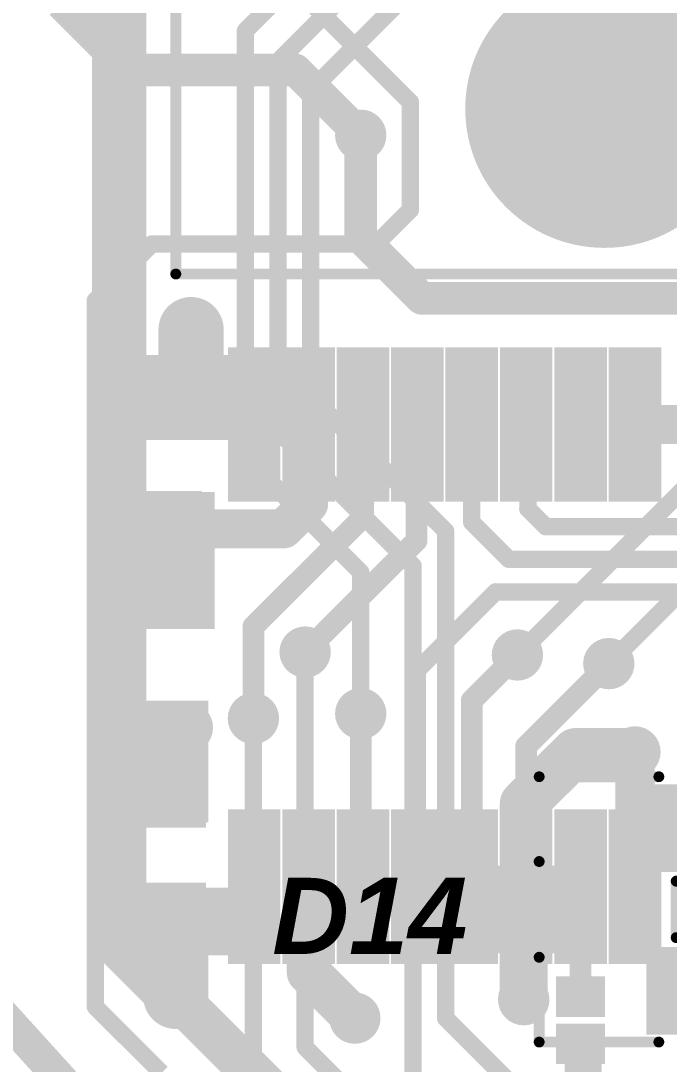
# Model space of a CAD drawing. Header units: millimetres. Extents: x -35.7 to 35.7, y -3.2 to 68.2.
# Drawn here: x -25.61 to -18.04, y 7.62 to 19.8 of the extents above; entities that cross this region are included whole.
import ezdxf

# ---------------------------------------------------------------- set-up
doc = ezdxf.new("R2010")
doc.units = ezdxf.units.MM
for name, color, linetype in [('BottomLayer', 5, 'Continuous'), ('BottomPaste', 16, 'Continuous'), ('BottomSolder', 6, 'Continuous'), ('Mechanical2', 216, 'Continuous'), ('PadHoleLayer', 156, 'Continuous'), ('TopLayer', 1, 'Continuous'), ('TopOverlay', 2, 'Continuous'), ('TopPaste', 8, 'Continuous'), ('TopSolder', 216, 'Continuous'), ('ViaHoleLayer', 16, 'Continuous')]:
    doc.layers.add(name, color=color, linetype=linetype)
doc.styles.add('Arial', font='arialbi.ttf', dxfattribs={"height": 0.2})

# ---------------------------------------------------------------- blocks, each defined once
blk = doc.blocks.new('CAP_0603_B_4')
at = {"layer": 'BottomLayer'}
for points in [[(-1.143, -0.445), (-1.143, 0.445), (-0.381, 0.445), (-0.381, -0.445)], [(0.381, -0.445), (0.381, 0.445), (1.143, 0.445), (1.143, -0.445)]]:
    blk.add_hatch(color=5, dxfattribs=at).paths.add_polyline_path(points)
at = {"layer": 'BottomPaste'}
for points in [[(-1.143, -0.445), (-1.143, 0.445), (-0.381, 0.445), (-0.381, -0.445)], [(0.381, -0.445), (0.381, 0.445), (1.143, 0.445), (1.143, -0.445)]]:
    blk.add_hatch(color=16, dxfattribs=at).paths.add_polyline_path(points)
at = {"layer": 'BottomSolder'}
for points in [[(-1.203, -0.504), (-1.203, 0.504), (-0.321, 0.504), (-0.321, -0.504)], [(0.321, -0.504), (0.321, 0.504), (1.203, 0.504), (1.203, -0.504)]]:
    blk.add_hatch(color=6, dxfattribs=at).paths.add_polyline_path(points)
blk = doc.blocks.new('R___0201_B_5')
at = {"layer": 'BottomLayer'}
for points in [[(-0.41, 0.185), (-0.14, 0.185), (-0.14, -0.185), (-0.41, -0.185)], [(0.14, 0.185), (0.41, 0.185), (0.41, -0.185), (0.14, -0.185)]]:
    blk.add_hatch(color=5, dxfattribs=at).paths.add_polyline_path(points)
at = {"layer": 'BottomPaste'}
for points in [[(-0.41, 0.185), (-0.14, 0.185), (-0.14, -0.185), (-0.41, -0.185)], [(0.14, 0.185), (0.41, 0.185), (0.41, -0.185), (0.14, -0.185)]]:
    blk.add_hatch(color=16, dxfattribs=at).paths.add_polyline_path(points)
at = {"layer": 'BottomSolder'}
for points in [[(-0.512, 0.287), (-0.038, 0.287), (-0.038, -0.287), (-0.512, -0.287)], [(0.038, 0.287), (0.512, 0.287), (0.512, -0.287), (0.038, -0.287)]]:
    blk.add_hatch(color=6, dxfattribs=at).paths.add_polyline_path(points)
blk = doc.blocks.new('S___23_19')
at = {"layer": 'TopLayer'}
for points in [[(-0.41, 1.46), (0.41, 1.46), (0.41, 0.54), (-0.41, 0.54)], [(-1.36, -0.54), (-0.54, -0.54), (-0.54, -1.46), (-1.36, -1.46)], [(0.54, -0.54), (1.36, -0.54), (1.36, -1.46), (0.54, -1.46)]]:
    blk.add_hatch(color=1, dxfattribs=at).paths.add_polyline_path(points)
at = {"layer": 'TopPaste'}
for points in [[(-0.41, 1.46), (0.41, 1.46), (0.41, 0.54), (-0.41, 0.54)], [(-1.36, -0.54), (-0.54, -0.54), (-0.54, -1.46), (-1.36, -1.46)], [(0.54, -0.54), (1.36, -0.54), (1.36, -1.46), (0.54, -1.46)]]:
    blk.add_hatch(color=8, dxfattribs=at).paths.add_polyline_path(points)
at = {"layer": 'TopSolder'}
for points in [[(-0.512, 1.562), (0.512, 1.562), (0.512, 0.438), (-0.512, 0.438)], [(-1.462, -0.438), (-0.438, -0.438), (-0.438, -1.562), (-1.462, -1.562)], [(0.438, -0.438), (1.462, -0.438), (1.462, -1.562), (0.438, -1.562)]]:
    blk.add_hatch(color=216, dxfattribs=at).paths.add_polyline_path(points)
at = {"layer": 'TopOverlay', "const_width": 0.127}
for points in [[(-1.549, 0.813), (-1.549, -0.584)], [(-1.549, 0.813), (-0.559, 0.813)], [(0.559, 0.813), (1.549, 0.813)], [(1.549, 0.813), (1.549, -0.584)], [(-0.33, -0.787), (0.33, -0.787)], [(-1.676, -1.041), (-1.549, -1.168)], [(-1.676, -1.041), (-1.676, -1.295)], [(-1.549, -1.168), (-1.676, -1.295)]]:
    blk.add_lwpolyline(points, dxfattribs=at)
at = {"layer": 'TopOverlay', "const_width": 0.0635}
for points in [[(-1.581, 0.813, 1), (-1.518, 0.813, 1)], [(-1.581, 0.813, 1), (-1.518, 0.813, 1)], [(-0.591, 0.813, 1), (-0.527, 0.813, 1)], [(0.527, 0.813, 1), (0.591, 0.813, 1)], [(1.518, 0.813, 1), (1.581, 0.813, 1)], [(1.518, 0.813, 1), (1.581, 0.813, 1)], [(-1.581, -0.584, 1), (-1.518, -0.584, 1)], [(1.518, -0.584, 1), (1.581, -0.584, 1)], [(-0.362, -0.787, 1), (-0.298, -0.787, 1)], [(0.298, -0.787, 1), (0.362, -0.787, 1)], [(-1.708, -1.041, 1), (-1.645, -1.041, 1)], [(-1.708, -1.041, 1), (-1.645, -1.041, 1)], [(-1.581, -1.168, 1), (-1.518, -1.168, 1)], [(-1.581, -1.168, 1), (-1.518, -1.168, 1)], [(-1.708, -1.295, 1), (-1.645, -1.295, 1)], [(-1.708, -1.295, 1), (-1.645, -1.295, 1)]]:
    blk.add_lwpolyline(points, format="xyb", close=True, dxfattribs=at)
blk = doc.blocks.new('16_SSOP_B_35')
at = {"layer": 'BottomLayer'}
for points in [[(-0.8, 4.65), (0.8, 4.65), (0.8, 4.24), (-0.8, 4.24)], [(4.6, 4.65), (6.2, 4.65), (6.2, 4.24), (4.6, 4.24)], [(-0.8, 4.015), (0.8, 4.015), (0.8, 3.605), (-0.8, 3.605)], [(4.6, 4.015), (6.2, 4.015), (6.2, 3.605), (4.6, 3.605)], [(-0.8, 3.38), (0.8, 3.38), (0.8, 2.97), (-0.8, 2.97)], [(4.6, 3.38), (6.2, 3.38), (6.2, 2.97), (4.6, 2.97)], [(-0.8, 2.745), (0.8, 2.745), (0.8, 2.335), (-0.8, 2.335)], [(4.6, 2.745), (6.2, 2.745), (6.2, 2.335), (4.6, 2.335)], [(-0.8, 2.11), (0.8, 2.11), (0.8, 1.7), (-0.8, 1.7)], [(4.6, 2.11), (6.2, 2.11), (6.2, 1.7), (4.6, 1.7)], [(-0.8, 1.475), (0.8, 1.475), (0.8, 1.065), (-0.8, 1.065)], [(4.6, 1.475), (6.2, 1.475), (6.2, 1.065), (4.6, 1.065)], [(-0.8, 0.84), (0.8, 0.84), (0.8, 0.43), (-0.8, 0.43)], [(4.6, 0.84), (6.2, 0.84), (6.2, 0.43), (4.6, 0.43)], [(-0.8, 0.205), (0.8, 0.205), (0.8, -0.205), (-0.8, -0.205)], [(4.6, 0.205), (6.2, 0.205), (6.2, -0.205), (4.6, -0.205)]]:
    blk.add_hatch(color=5, dxfattribs=at).paths.add_polyline_path(points)
at = {"layer": 'BottomPaste'}
for points in [[(-0.8, 4.65), (0.8, 4.65), (0.8, 4.24), (-0.8, 4.24)], [(4.6, 4.65), (6.2, 4.65), (6.2, 4.24), (4.6, 4.24)], [(-0.8, 4.015), (0.8, 4.015), (0.8, 3.605), (-0.8, 3.605)], [(4.6, 4.015), (6.2, 4.015), (6.2, 3.605), (4.6, 3.605)], [(-0.8, 3.38), (0.8, 3.38), (0.8, 2.97), (-0.8, 2.97)], [(4.6, 3.38), (6.2, 3.38), (6.2, 2.97), (4.6, 2.97)], [(-0.8, 2.745), (0.8, 2.745), (0.8, 2.335), (-0.8, 2.335)], [(4.6, 2.745), (6.2, 2.745), (6.2, 2.335), (4.6, 2.335)], [(-0.8, 2.11), (0.8, 2.11), (0.8, 1.7), (-0.8, 1.7)], [(4.6, 2.11), (6.2, 2.11), (6.2, 1.7), (4.6, 1.7)], [(-0.8, 1.475), (0.8, 1.475), (0.8, 1.065), (-0.8, 1.065)], [(4.6, 1.475), (6.2, 1.475), (6.2, 1.065), (4.6, 1.065)], [(-0.8, 0.84), (0.8, 0.84), (0.8, 0.43), (-0.8, 0.43)], [(4.6, 0.84), (6.2, 0.84), (6.2, 0.43), (4.6, 0.43)], [(-0.8, 0.205), (0.8, 0.205), (0.8, -0.205), (-0.8, -0.205)], [(4.6, 0.205), (6.2, 0.205), (6.2, -0.205), (4.6, -0.205)]]:
    blk.add_hatch(color=16, dxfattribs=at).paths.add_polyline_path(points)
at = {"layer": 'BottomSolder'}
for points in [[(-0.902, 4.752), (0.902, 4.752), (0.902, 4.138), (-0.902, 4.138)], [(4.498, 4.752), (6.302, 4.752), (6.302, 4.138), (4.498, 4.138)], [(-0.902, 4.117), (0.902, 4.117), (0.902, 3.503), (-0.902, 3.503)], [(4.498, 4.117), (6.302, 4.117), (6.302, 3.503), (4.498, 3.503)], [(-0.902, 3.482), (0.902, 3.482), (0.902, 2.868), (-0.902, 2.868)], [(4.498, 3.482), (6.302, 3.482), (6.302, 2.868), (4.498, 2.868)], [(-0.902, 2.847), (0.902, 2.847), (0.902, 2.233), (-0.902, 2.233)], [(4.498, 2.847), (6.302, 2.847), (6.302, 2.233), (4.498, 2.233)], [(-0.902, 2.212), (0.902, 2.212), (0.902, 1.598), (-0.902, 1.598)], [(4.498, 2.212), (6.302, 2.212), (6.302, 1.598), (4.498, 1.598)], [(-0.902, 1.577), (0.902, 1.577), (0.902, 0.963), (-0.902, 0.963)], [(4.498, 1.577), (6.302, 1.577), (6.302, 0.963), (4.498, 0.963)], [(-0.902, 0.942), (0.902, 0.942), (0.902, 0.328), (-0.902, 0.328)], [(4.498, 0.942), (6.302, 0.942), (6.302, 0.328), (4.498, 0.328)], [(-0.902, 0.307), (0.902, 0.307), (0.902, -0.307), (-0.902, -0.307)], [(4.498, 0.307), (6.302, 0.307), (6.302, -0.307), (4.498, -0.307)]]:
    blk.add_hatch(color=6, dxfattribs=at).paths.add_polyline_path(points)
blk = doc.blocks.new('0855115001_55')
at = {"layer": 'BottomSolder'}
h = blk.add_hatch(color=6, dxfattribs=at)
edge = h.paths.add_edge_path()
edge.add_arc((5.715, -4.445), 0.1016, 0, 360)
at = {"layer": 'PadHoleLayer'}
h = blk.add_hatch(color=156, dxfattribs=at)
edge = h.paths.add_edge_path()
edge.add_arc((5.715, -4.445), 1.625, 0, 360)
at = {"layer": 'TopSolder'}
h = blk.add_hatch(color=216, dxfattribs=at)
edge = h.paths.add_edge_path()
edge.add_arc((5.715, -4.445), 0.1016, 0, 360)
at = {"layer": 'TopOverlay', "const_width": 0.127}
for points in [[(7.6454, -9.4488), (7.6454, 5.715)], [(7.6454, -9.4488), (-7.6708, -9.4488)]]:
    blk.add_lwpolyline(points, dxfattribs=at)
at = {"layer": 'TopOverlay', "const_width": 0.0635}
blk.add_lwpolyline([(7.61365, -9.4488, 1), (7.67715, -9.4488, 1)], format="xyb", close=True, dxfattribs=at)
blk.add_lwpolyline([(7.61365, -9.4488, 1), (7.67715, -9.4488, 1)], format="xyb", close=True, dxfattribs=at)
blk = doc.blocks.new('CAP_0603_B_86')
at = {"layer": 'BottomLayer'}
for points in [[(-1.143, -0.445), (-1.143, 0.445), (-0.381, 0.445), (-0.381, -0.445)], [(0.381, -0.445), (0.381, 0.445), (1.143, 0.445), (1.143, -0.445)]]:
    blk.add_hatch(color=5, dxfattribs=at).paths.add_polyline_path(points)
at = {"layer": 'BottomPaste'}
for points in [[(-1.143, -0.445), (-1.143, 0.445), (-0.381, 0.445), (-0.381, -0.445)], [(0.381, -0.445), (0.381, 0.445), (1.143, 0.445), (1.143, -0.445)]]:
    blk.add_hatch(color=16, dxfattribs=at).paths.add_polyline_path(points)
at = {"layer": 'BottomSolder'}
for points in [[(-1.203, -0.504), (-1.203, 0.504), (-0.321, 0.504), (-0.321, -0.504)], [(0.321, -0.504), (0.321, 0.504), (1.203, 0.504), (1.203, -0.504)]]:
    blk.add_hatch(color=6, dxfattribs=at).paths.add_polyline_path(points)

msp = doc.modelspace()

# ---------------------------------------------------------------- hatches: boundary and pattern name
at = {"layer": 'BottomLayer'}
h = msp.add_hatch(color=5, dxfattribs=at)
edge = h.paths.add_edge_path()
edge.add_arc((-21.641, 18.466), 0.3, 0, 360)
h = msp.add_hatch(color=5, dxfattribs=at)
edge = h.paths.add_edge_path()
edge.add_arc((-23.622, 16.195), 0.3, 0, 360)
for points in [[(-24.46, 14.907), (-22.68, 14.907), (-22.68, 15.9), (-24.46, 15.9)], [(-18.671, 14.288), (-18.235, 14.288), (-18.235, 15.888), (-18.671, 15.888)], [(-23.346, 12.7), (-23.346, 14.3), (-24.46, 14.3), (-24.46, 12.7)], [(-24.409, 11.862), (-24.409, 10.439), (-23.419, 10.439), (-23.419, 11.862)], [(-24.422, 8.888), (-22.706, 8.888), (-22.706, 9.677), (-24.422, 9.677)], [(-19.26, 6.991), (-18.83, 6.991), (-18.83, 7.988), (-19.26, 7.988)]]:
    msp.add_hatch(color=5, dxfattribs=at).paths.add_polyline_path(points)
h = msp.add_hatch(color=5, dxfattribs=at)
edge = h.paths.add_edge_path()
edge.add_arc((-23.665, 13.081), 0.3, 0, 360)
h = msp.add_hatch(color=5, dxfattribs=at)
edge = h.paths.add_edge_path()
edge.add_arc((-22.29, 12.429), 0.3, 0, 360)
h = msp.add_hatch(color=5, dxfattribs=at)
edge = h.paths.add_edge_path()
edge.add_arc((-19.812, 12.395), 0.3, 0, 360)
h = msp.add_hatch(color=5, dxfattribs=at)
edge = h.paths.add_edge_path()
edge.add_arc((-18.745, 12.294), 0.3, 0, 360)
h = msp.add_hatch(color=5, dxfattribs=at)
edge = h.paths.add_edge_path()
edge.add_arc((-22.894, 11.654), 0.3, 0, 360)
h = msp.add_hatch(color=5, dxfattribs=at)
edge = h.paths.add_edge_path()
edge.add_arc((-21.641, 11.709), 0.3, 0, 360)
h = msp.add_hatch(color=5, dxfattribs=at)
edge = h.paths.add_edge_path()
edge.add_arc((-23.665, 11.547), 0.3, 0, 360)
h = msp.add_hatch(color=5, dxfattribs=at)
edge = h.paths.add_edge_path()
edge.add_arc((-18.44, 11.262), 0.3, 0, 360)
h = msp.add_hatch(color=5, dxfattribs=at)
edge = h.paths.add_edge_path()
edge.add_arc((-23.8, 8.407), 0.3, 0, 360)
h = msp.add_hatch(color=5, dxfattribs=at)
edge = h.paths.add_edge_path()
edge.add_arc((-19.738, 8.368), 0.3, 0, 360)
h = msp.add_hatch(color=5, dxfattribs=at)
edge = h.paths.add_edge_path()
edge.add_arc((-21.71, 8.153), 0.3, 0, 360)
at = {"layer": 'BottomSolder'}
h = msp.add_hatch(color=6, dxfattribs=at)
edge = h.paths.add_edge_path()
edge.add_arc((-21.641, 18.466), 0.15, 0, 360)
h = msp.add_hatch(color=6, dxfattribs=at)
edge = h.paths.add_edge_path()
edge.add_arc((-23.622, 16.195), 0.15, 0, 360)
h = msp.add_hatch(color=6, dxfattribs=at)
edge = h.paths.add_edge_path()
edge.add_arc((-23.665, 13.081), 0.15, 0, 360)
h = msp.add_hatch(color=6, dxfattribs=at)
edge = h.paths.add_edge_path()
edge.add_arc((-22.29, 12.429), 0.15, 0, 360)
h = msp.add_hatch(color=6, dxfattribs=at)
edge = h.paths.add_edge_path()
edge.add_arc((-19.812, 12.395), 0.15, 0, 360)
h = msp.add_hatch(color=6, dxfattribs=at)
edge = h.paths.add_edge_path()
edge.add_arc((-18.745, 12.294), 0.15, 0, 360)
h = msp.add_hatch(color=6, dxfattribs=at)
edge = h.paths.add_edge_path()
edge.add_arc((-21.641, 11.709), 0.15, 0, 360)
h = msp.add_hatch(color=6, dxfattribs=at)
edge = h.paths.add_edge_path()
edge.add_arc((-22.894, 11.654), 0.15, 0, 360)
h = msp.add_hatch(color=6, dxfattribs=at)
edge = h.paths.add_edge_path()
edge.add_arc((-23.665, 11.547), 0.15, 0, 360)
h = msp.add_hatch(color=6, dxfattribs=at)
edge = h.paths.add_edge_path()
edge.add_arc((-18.44, 11.262), 0.15, 0, 360)
h = msp.add_hatch(color=6, dxfattribs=at)
edge = h.paths.add_edge_path()
edge.add_arc((-23.8, 8.407), 0.15, 0, 360)
h = msp.add_hatch(color=6, dxfattribs=at)
edge = h.paths.add_edge_path()
edge.add_arc((-19.738, 8.368), 0.15, 0, 360)
h = msp.add_hatch(color=6, dxfattribs=at)
edge = h.paths.add_edge_path()
edge.add_arc((-21.71, 8.153), 0.15, 0, 360)
at = {"layer": 'TopLayer'}
h = msp.add_hatch(color=1, dxfattribs=at)
edge = h.paths.add_edge_path()
edge.add_arc((-21.641, 18.466), 0.3, 0, 360)
h = msp.add_hatch(color=1, dxfattribs=at)
edge = h.paths.add_edge_path()
edge.add_arc((-23.622, 16.195), 0.3, 0, 360)
h = msp.add_hatch(color=1, dxfattribs=at)
edge = h.paths.add_edge_path()
edge.add_arc((-23.665, 13.081), 0.3, 0, 360)
h = msp.add_hatch(color=1, dxfattribs=at)
edge = h.paths.add_edge_path()
edge.add_arc((-22.29, 12.429), 0.3, 0, 360)
h = msp.add_hatch(color=1, dxfattribs=at)
edge = h.paths.add_edge_path()
edge.add_arc((-19.812, 12.395), 0.3, 0, 360)
h = msp.add_hatch(color=1, dxfattribs=at)
edge = h.paths.add_edge_path()
edge.add_arc((-18.745, 12.294), 0.3, 0, 360)
h = msp.add_hatch(color=1, dxfattribs=at)
edge = h.paths.add_edge_path()
edge.add_arc((-22.894, 11.654), 0.3, 0, 360)
h = msp.add_hatch(color=1, dxfattribs=at)
edge = h.paths.add_edge_path()
edge.add_arc((-21.641, 11.709), 0.3, 0, 360)
h = msp.add_hatch(color=1, dxfattribs=at)
edge = h.paths.add_edge_path()
edge.add_arc((-23.665, 11.547), 0.3, 0, 360)
h = msp.add_hatch(color=1, dxfattribs=at)
edge = h.paths.add_edge_path()
edge.add_arc((-18.44, 11.262), 0.3, 0, 360)
h = msp.add_hatch(color=1, dxfattribs=at)
edge = h.paths.add_edge_path()
edge.add_arc((-23.8, 8.407), 0.3, 0, 360)
h = msp.add_hatch(color=1, dxfattribs=at)
edge = h.paths.add_edge_path()
edge.add_arc((-19.738, 8.368), 0.3, 0, 360)
h = msp.add_hatch(color=1, dxfattribs=at)
edge = h.paths.add_edge_path()
edge.add_arc((-21.71, 8.153), 0.3, 0, 360)
at = {"layer": 'TopSolder'}
h = msp.add_hatch(color=216, dxfattribs=at)
edge = h.paths.add_edge_path()
edge.add_arc((-21.641, 18.466), 0.15, 0, 360)
h = msp.add_hatch(color=216, dxfattribs=at)
edge = h.paths.add_edge_path()
edge.add_arc((-23.622, 16.195), 0.15, 0, 360)
h = msp.add_hatch(color=216, dxfattribs=at)
edge = h.paths.add_edge_path()
edge.add_arc((-23.665, 13.081), 0.15, 0, 360)
h = msp.add_hatch(color=216, dxfattribs=at)
edge = h.paths.add_edge_path()
edge.add_arc((-22.29, 12.429), 0.15, 0, 360)
h = msp.add_hatch(color=216, dxfattribs=at)
edge = h.paths.add_edge_path()
edge.add_arc((-19.812, 12.395), 0.15, 0, 360)
h = msp.add_hatch(color=216, dxfattribs=at)
edge = h.paths.add_edge_path()
edge.add_arc((-18.745, 12.294), 0.15, 0, 360)
h = msp.add_hatch(color=216, dxfattribs=at)
edge = h.paths.add_edge_path()
edge.add_arc((-21.641, 11.709), 0.15, 0, 360)
h = msp.add_hatch(color=216, dxfattribs=at)
edge = h.paths.add_edge_path()
edge.add_arc((-22.894, 11.654), 0.15, 0, 360)
h = msp.add_hatch(color=216, dxfattribs=at)
edge = h.paths.add_edge_path()
edge.add_arc((-23.665, 11.547), 0.15, 0, 360)
h = msp.add_hatch(color=216, dxfattribs=at)
edge = h.paths.add_edge_path()
edge.add_arc((-18.44, 11.262), 0.15, 0, 360)
h = msp.add_hatch(color=216, dxfattribs=at)
edge = h.paths.add_edge_path()
edge.add_arc((-23.8, 8.407), 0.15, 0, 360)
h = msp.add_hatch(color=216, dxfattribs=at)
edge = h.paths.add_edge_path()
edge.add_arc((-19.738, 8.368), 0.15, 0, 360)
h = msp.add_hatch(color=216, dxfattribs=at)
edge = h.paths.add_edge_path()
edge.add_arc((-21.71, 8.153), 0.15, 0, 360)
at = {"layer": 'ViaHoleLayer'}
h = msp.add_hatch(color=16, dxfattribs=at)
edge = h.paths.add_edge_path()
edge.add_arc((-21.641, 18.466), 0.15, 0, 360)
h = msp.add_hatch(color=16, dxfattribs=at)
edge = h.paths.add_edge_path()
edge.add_arc((-23.622, 16.195), 0.15, 0, 360)
h = msp.add_hatch(color=16, dxfattribs=at)
edge = h.paths.add_edge_path()
edge.add_arc((-23.665, 13.081), 0.15, 0, 360)
h = msp.add_hatch(color=16, dxfattribs=at)
edge = h.paths.add_edge_path()
edge.add_arc((-22.29, 12.429), 0.15, 0, 360)
h = msp.add_hatch(color=16, dxfattribs=at)
edge = h.paths.add_edge_path()
edge.add_arc((-19.812, 12.395), 0.15, 0, 360)
h = msp.add_hatch(color=16, dxfattribs=at)
edge = h.paths.add_edge_path()
edge.add_arc((-18.745, 12.294), 0.15, 0, 360)
h = msp.add_hatch(color=16, dxfattribs=at)
edge = h.paths.add_edge_path()
edge.add_arc((-21.641, 11.709), 0.15, 0, 360)
h = msp.add_hatch(color=16, dxfattribs=at)
edge = h.paths.add_edge_path()
edge.add_arc((-22.894, 11.654), 0.15, 0, 360)
h = msp.add_hatch(color=16, dxfattribs=at)
edge = h.paths.add_edge_path()
edge.add_arc((-23.665, 11.547), 0.15, 0, 360)
h = msp.add_hatch(color=16, dxfattribs=at)
edge = h.paths.add_edge_path()
edge.add_arc((-18.44, 11.262), 0.15, 0, 360)
h = msp.add_hatch(color=16, dxfattribs=at)
edge = h.paths.add_edge_path()
edge.add_arc((-23.8, 8.407), 0.15, 0, 360)
h = msp.add_hatch(color=16, dxfattribs=at)
edge = h.paths.add_edge_path()
edge.add_arc((-19.738, 8.368), 0.15, 0, 360)
h = msp.add_hatch(color=16, dxfattribs=at)
edge = h.paths.add_edge_path()
edge.add_arc((-21.71, 8.153), 0.15, 0, 360)

# ---------------------------------------------------------------- linework, layer by layer
at = {"layer": 'BottomLayer'}
for points, const_width in [([(-22.377, 20.168), (-21.061, 18.852)], 0.203), ([(-25.138, 20.007), (-24.359, 19.228)], 0.381), ([(-24.359, 19.228), (-22.403, 19.228)], 0.381), ([(-22.403, 19.228), (-21.666, 18.491)], 0.381), ([(-21.061, 17.594), (-21.061, 18.852)], 0.203), ([(-21.666, 18.491), (-21.641, 18.491)], 0.381), ([(-21.46, 17.196), (-21.061, 17.594)], 0.203), ([(-24.74, 16.535), (-24.079, 17.196)], 0.203), ([(-24.079, 17.196), (-21.46, 17.196)], 0.203), ([(-24.74, 8.287), (-24.74, 16.535)], 0.203), ([(-23.622, 15.71), (-23.622, 16.195)], 0.762), ([(-23.939, 15.392), (-23.622, 15.71)], 0.762), ([(-24.003, 15.392), (-23.939, 15.392)], 0.762), ([(-23.939, 15.392), (-23.901, 15.392)], 0.762), ([(-22.25, 14.16), (-22.25, 15.088)], 0.457), ([(-18.44, 15.088), (-14.681, 15.088)], 0.457), ([(-21.615, 14.005), (-21.615, 15.088)], 0.254), ([(-20.989, 15.079), (-20.98, 15.088)], 0.254), ([(-20.989, 13.73), (-20.989, 15.079)], 0.254), ([(-20.345, 13.945), (-20.345, 15.088)], 0.203), ([(-19.71, 15.088), (-19.69, 15.067)], 0.203), ([(-19.69, 14.102), (-19.69, 15.067)], 0.203), ([(-22.542, 13.868), (-22.25, 14.16)], 0.457), ([(-24.003, 13.868), (-23.939, 13.868)], 0.762), ([(-19.69, 14.102), (-19.482, 13.894)], 0.203), ([(-24.003, 13.868), (-22.542, 13.868)], 0.457), ([(-22.894, 12.726), (-21.615, 14.005)], 0.254), ([(-20.345, 13.945), (-19.914, 13.513)], 0.203), ([(-19.482, 13.894), (-16.713, 13.894)], 0.203), ([(-22.29, 12.429), (-20.989, 13.73)], 0.254), ([(-19.914, 13.513), (-16.555, 13.513)], 0.203), ([(-20.98, 12.217), (-20.066, 13.132)], 0.203), ([(-20.066, 13.132), (-15.926, 13.132)], 0.203), ([(-22.894, 11.654), (-22.894, 12.726)], 0.254), ([(-20.345, 11.862), (-19.812, 12.395)], 0.254), ([(-20.98, 9.688), (-20.98, 12.217)], 0.203), ([(-19.71, 11.328), (-18.745, 12.294)], 0.254), ([(-20.345, 9.688), (-20.345, 11.862)], 0.254), ([(-21.641, 9.713), (-21.641, 11.709)], 0.254), ([(-19.71, 9.688), (-19.71, 11.328)], 0.254), ([(-18.44, 9.688), (-18.44, 11.262)], 0.457), ([(-23.952, 10.82), (-23.916, 10.82)], 0.762), ([(-22.25, 8.687), (-22.25, 9.688)], 0.508), ([(-21.641, 9.713), (-21.615, 9.688)], 0.203), ([(-19.075, 8.403), (-19.075, 9.688)], 0.254), ([(-23.952, 9.296), (-23.889, 9.296)], 0.762), ([(-23.8, 8.407), (-23.8, 9.144)], 0.762), ([(-22.25, 8.687), (-21.717, 8.153)], 0.508), ([(-23.8, 8.407), (-22.631, 7.239)], 0.508), ([(-19.759, 8.378), (-19.757, 8.376)], 0.559), ([(-19.757, 8.376), (-19.749, 8.376)], 0.559), ([(-19.749, 8.376), (-19.747, 8.378)], 0.559), ([(-24.74, 8.287), (-23.966, 7.513)], 0.203), ([(-21.717, 8.153), (-21.71, 8.153)], 0.508)]:
    msp.add_lwpolyline(points, dxfattribs=dict(at, const_width=const_width))
for points, const_width in [([(-24.454, 19.228, 1), (-24.263, 19.228, 1)], 0.191), ([(-24.454, 19.228, 1), (-24.263, 19.228, 1)], 0.191), ([(-22.498, 19.228, 1), (-22.308, 19.228, 1)], 0.191), ([(-22.498, 19.228, 1), (-22.308, 19.228, 1)], 0.191), ([(-21.112, 18.852, 1), (-21.011, 18.852, 1)], 0.102), ([(-21.112, 18.852, 1), (-21.011, 18.852, 1)], 0.102), ([(-21.761, 18.491, 1), (-21.571, 18.491, 1)], 0.191), ([(-21.761, 18.491, 1), (-21.571, 18.491, 1)], 0.191), ([(-21.736, 18.491, 1), (-21.546, 18.491, 1)], 0.191), ([(-21.112, 17.594, 1), (-21.011, 17.594, 1)], 0.102), ([(-21.112, 17.594, 1), (-21.011, 17.594, 1)], 0.102), ([(-24.13, 17.196, 1), (-24.028, 17.196, 1)], 0.102), ([(-24.13, 17.196, 1), (-24.028, 17.196, 1)], 0.102), ([(-21.511, 17.196, 1), (-21.409, 17.196, 1)], 0.102), ([(-21.511, 17.196, 1), (-21.409, 17.196, 1)], 0.102), ([(-24.79, 16.535, 1), (-24.689, 16.535, 1)], 0.102), ([(-24.79, 16.535, 1), (-24.689, 16.535, 1)], 0.102), ([(-23.812, 16.195, 1), (-23.431, 16.195, 1)], 0.381), ([(-23.812, 15.71, 1), (-23.431, 15.71, 1)], 0.381), ([(-23.812, 15.71, 1), (-23.431, 15.71, 1)], 0.381), ([(-24.194, 15.392, 1), (-23.812, 15.392, 1)], 0.381), ([(-24.13, 15.392, 1), (-23.749, 15.392, 1)], 0.381), ([(-24.13, 15.392, 1), (-23.749, 15.392, 1)], 0.381), ([(-24.13, 15.392, 1), (-23.749, 15.392, 1)], 0.381), ([(-24.092, 15.392, 1), (-23.711, 15.392, 1)], 0.381), ([(-22.365, 15.088, 1), (-22.136, 15.088, 1)], 0.229), ([(-18.555, 15.088, 1), (-18.326, 15.088, 1)], 0.229), ([(-21.679, 15.088, 1), (-21.552, 15.088, 1)], 0.127), ([(-21.053, 15.079, 1), (-20.926, 15.079, 1)], 0.127), ([(-21.053, 15.079, 1), (-20.926, 15.079, 1)], 0.127), ([(-21.044, 15.088, 1), (-20.917, 15.088, 1)], 0.127), ([(-20.396, 15.088, 1), (-20.295, 15.088, 1)], 0.102), ([(-19.761, 15.088, 1), (-19.66, 15.088, 1)], 0.102), ([(-19.741, 15.067, 1), (-19.639, 15.067, 1)], 0.102), ([(-19.741, 15.067, 1), (-19.639, 15.067, 1)], 0.102), ([(-22.365, 14.16, 1), (-22.136, 14.16, 1)], 0.229), ([(-22.365, 14.16, 1), (-22.136, 14.16, 1)], 0.229), ([(-24.194, 13.868, 1), (-23.812, 13.868, 1)], 0.381), ([(-24.13, 13.868, 1), (-23.749, 13.868, 1)], 0.381), ([(-19.741, 14.102, 1), (-19.639, 14.102, 1)], 0.102), ([(-19.741, 14.102, 1), (-19.639, 14.102, 1)], 0.102), ([(-24.117, 13.868, 1), (-23.889, 13.868, 1)], 0.229), ([(-22.656, 13.868, 1), (-22.428, 13.868, 1)], 0.229), ([(-22.656, 13.868, 1), (-22.428, 13.868, 1)], 0.229), ([(-21.679, 14.005, 1), (-21.552, 14.005, 1)], 0.127), ([(-21.679, 14.005, 1), (-21.552, 14.005, 1)], 0.127), ([(-20.396, 13.945, 1), (-20.295, 13.945, 1)], 0.102), ([(-20.396, 13.945, 1), (-20.295, 13.945, 1)], 0.102), ([(-19.533, 13.894, 1), (-19.431, 13.894, 1)], 0.102), ([(-19.533, 13.894, 1), (-19.431, 13.894, 1)], 0.102), ([(-21.053, 13.73, 1), (-20.926, 13.73, 1)], 0.127), ([(-21.053, 13.73, 1), (-20.926, 13.73, 1)], 0.127), ([(-19.964, 13.513, 1), (-19.863, 13.513, 1)], 0.102), ([(-19.964, 13.513, 1), (-19.863, 13.513, 1)], 0.102), ([(-20.117, 13.132, 1), (-20.015, 13.132, 1)], 0.102), ([(-20.117, 13.132, 1), (-20.015, 13.132, 1)], 0.102), ([(-22.958, 12.726, 1), (-22.831, 12.726, 1)], 0.127), ([(-22.958, 12.726, 1), (-22.831, 12.726, 1)], 0.127), ([(-22.353, 12.429, 1), (-22.226, 12.429, 1)], 0.127), ([(-19.875, 12.395, 1), (-19.748, 12.395, 1)], 0.127), ([(-21.031, 12.217, 1), (-20.93, 12.217, 1)], 0.102), ([(-21.031, 12.217, 1), (-20.93, 12.217, 1)], 0.102), ([(-18.809, 12.294, 1), (-18.682, 12.294, 1)], 0.127), ([(-20.409, 11.862, 1), (-20.282, 11.862, 1)], 0.127), ([(-20.409, 11.862, 1), (-20.282, 11.862, 1)], 0.127), ([(-21.704, 11.709, 1), (-21.577, 11.709, 1)], 0.127), ([(-22.958, 11.654, 1), (-22.831, 11.654, 1)], 0.127), ([(-19.774, 11.328, 1), (-19.647, 11.328, 1)], 0.127), ([(-19.774, 11.328, 1), (-19.647, 11.328, 1)], 0.127), ([(-18.555, 11.262, 1), (-18.326, 11.262, 1)], 0.229), ([(-24.143, 10.82, 1), (-23.762, 10.82, 1)], 0.381), ([(-24.107, 10.82, 1), (-23.726, 10.82, 1)], 0.381), ([(-22.377, 9.688, 1), (-22.123, 9.688, 1)], 0.254), ([(-18.555, 9.688, 1), (-18.326, 9.688, 1)], 0.229), ([(-21.704, 9.713, 1), (-21.577, 9.713, 1)], 0.127), ([(-21.692, 9.713, 1), (-21.59, 9.713, 1)], 0.102), ([(-21.666, 9.688, 1), (-21.565, 9.688, 1)], 0.102), ([(-21.031, 9.688, 1), (-20.93, 9.688, 1)], 0.102), ([(-20.409, 9.688, 1), (-20.282, 9.688, 1)], 0.127), ([(-19.774, 9.688, 1), (-19.647, 9.688, 1)], 0.127), ([(-19.139, 9.688, 1), (-19.012, 9.688, 1)], 0.127), ([(-24.143, 9.296, 1), (-23.762, 9.296, 1)], 0.381), ([(-24.079, 9.296, 1), (-23.698, 9.296, 1)], 0.381), ([(-23.99, 9.144, 1), (-23.609, 9.144, 1)], 0.381), ([(-22.377, 8.687, 1), (-22.123, 8.687, 1)], 0.254), ([(-22.377, 8.687, 1), (-22.123, 8.687, 1)], 0.254), ([(-23.99, 8.407, 1), (-23.609, 8.407, 1)], 0.381), ([(-23.927, 8.407, 1), (-23.673, 8.407, 1)], 0.254), ([(-19.898, 8.378, 1), (-19.619, 8.378, 1)], 0.279), ([(-19.897, 8.376, 1), (-19.618, 8.376, 1)], 0.279), ([(-19.897, 8.376, 1), (-19.618, 8.376, 1)], 0.279), ([(-19.889, 8.376, 1), (-19.609, 8.376, 1)], 0.279), ([(-19.889, 8.376, 1), (-19.609, 8.376, 1)], 0.279), ([(-19.887, 8.378, 1), (-19.608, 8.378, 1)], 0.279), ([(-19.139, 8.403, 1), (-19.012, 8.403, 1)], 0.127), ([(-24.79, 8.287, 1), (-24.689, 8.287, 1)], 0.102), ([(-24.79, 8.287, 1), (-24.689, 8.287, 1)], 0.102), ([(-21.844, 8.153, 1), (-21.59, 8.153, 1)], 0.254), ([(-21.844, 8.153, 1), (-21.59, 8.153, 1)], 0.254), ([(-21.837, 8.153, 1), (-21.583, 8.153, 1)], 0.254)]:
    msp.add_lwpolyline(points, format="xyb", close=True, dxfattribs=dict(at, const_width=const_width))
at = {"layer": 'Mechanical2', "const_width": 0.381}
msp.add_lwpolyline([(35.5, 32.5, 1), (-35.5, 32.5, 1)], format="xyb", close=True, dxfattribs=at)
at = {"layer": 'TopLayer'}
for points, const_width in [([(-22.606, 19.329), (-15.672, 26.264)], 0.203), ([(-22.225, 18.988), (-15.94, 25.273)], 0.203), ([(-22.987, 19.685), (-19.764, 22.908)], 0.203), ([(-24.46, 9.068), (-24.46, 21.92)], 0.635), ([(-22.987, 14.707), (-22.987, 19.685)], 0.203), ([(-22.606, 15.011), (-22.606, 19.329)], 0.203), ([(-22.225, 15.418), (-22.225, 18.988)], 0.203), ([(-21.641, 17.272), (-21.641, 18.466)], 0.381), ([(-21.641, 17.272), (-20.93, 16.561)], 0.381), ([(-20.93, 16.561), (-13.792, 16.561)], 0.381), ([(-22.225, 15.418), (-20.65, 13.843)], 0.203), ([(-22.606, 15.011), (-21.031, 13.437)], 0.203), ([(-22.987, 14.707), (-21.641, 13.36)], 0.203), ([(-19.812, 12.395), (-17.648, 14.559)], 0.203), ([(-18.745, 12.294), (-16.535, 14.503)], 0.203), ([(-20.65, 8.153), (-20.65, 13.843)], 0.203), ([(-21.031, 7.373), (-21.031, 13.437)], 0.203), ([(-21.641, 11.709), (-21.641, 13.36)], 0.203), ([(-22.29, 7.812), (-22.29, 12.429)], 0.203), ([(-22.894, 7.35), (-22.894, 11.654)], 0.203), ([(-19.738, 10.658), (-19.133, 11.262)], 0.559), ([(-19.133, 11.262), (-18.452, 11.262)], 0.559), ([(-19.738, 8.368), (-19.738, 10.658)], 0.559), ([(-24.46, 9.068), (-23.8, 8.407)], 0.635), ([(-20.65, 8.153), (-19.434, 6.937)], 0.203), ([(-22.29, 7.812), (-21.429, 6.951)], 0.203)]:
    msp.add_lwpolyline(points, dxfattribs=dict(at, const_width=const_width))
for points, const_width in [([(-23.038, 19.685, 1), (-22.936, 19.685, 1)], 0.102), ([(-23.038, 19.685, 1), (-22.936, 19.685, 1)], 0.102), ([(-22.657, 19.329, 1), (-22.555, 19.329, 1)], 0.102), ([(-22.657, 19.329, 1), (-22.555, 19.329, 1)], 0.102), ([(-22.276, 18.988, 1), (-22.174, 18.988, 1)], 0.102), ([(-22.276, 18.988, 1), (-22.174, 18.988, 1)], 0.102), ([(-21.736, 18.466, 1), (-21.546, 18.466, 1)], 0.191), ([(-21.736, 17.272, 1), (-21.546, 17.272, 1)], 0.191), ([(-21.736, 17.272, 1), (-21.546, 17.272, 1)], 0.191), ([(-21.025, 16.561, 1), (-20.834, 16.561, 1)], 0.191), ([(-21.025, 16.561, 1), (-20.834, 16.561, 1)], 0.191), ([(-22.276, 15.418, 1), (-22.174, 15.418, 1)], 0.102), ([(-22.276, 15.418, 1), (-22.174, 15.418, 1)], 0.102), ([(-22.657, 15.011, 1), (-22.555, 15.011, 1)], 0.102), ([(-22.657, 15.011, 1), (-22.555, 15.011, 1)], 0.102), ([(-23.038, 14.707, 1), (-22.936, 14.707, 1)], 0.102), ([(-23.038, 14.707, 1), (-22.936, 14.707, 1)], 0.102), ([(-20.701, 13.843, 1), (-20.599, 13.843, 1)], 0.102), ([(-20.701, 13.843, 1), (-20.599, 13.843, 1)], 0.102), ([(-21.082, 13.437, 1), (-20.98, 13.437, 1)], 0.102), ([(-21.082, 13.437, 1), (-20.98, 13.437, 1)], 0.102), ([(-21.692, 13.36, 1), (-21.59, 13.36, 1)], 0.102), ([(-21.692, 13.36, 1), (-21.59, 13.36, 1)], 0.102), ([(-22.34, 12.429, 1), (-22.239, 12.429, 1)], 0.102), ([(-19.863, 12.395, 1), (-19.761, 12.395, 1)], 0.102), ([(-18.796, 12.294, 1), (-18.694, 12.294, 1)], 0.102), ([(-22.945, 11.654, 1), (-22.844, 11.654, 1)], 0.102), ([(-21.692, 11.709, 1), (-21.59, 11.709, 1)], 0.102), ([(-19.273, 11.262, 1), (-18.994, 11.262, 1)], 0.279), ([(-19.273, 11.262, 1), (-18.994, 11.262, 1)], 0.279), ([(-18.591, 11.262, 1), (-18.312, 11.262, 1)], 0.279), ([(-19.878, 10.658, 1), (-19.599, 10.658, 1)], 0.279), ([(-19.878, 10.658, 1), (-19.599, 10.658, 1)], 0.279), ([(-24.619, 9.068, 1), (-24.301, 9.068, 1)], 0.318), ([(-24.619, 9.068, 1), (-24.301, 9.068, 1)], 0.318), ([(-23.959, 8.407, 1), (-23.641, 8.407, 1)], 0.318), ([(-19.878, 8.368, 1), (-19.599, 8.368, 1)], 0.279), ([(-20.701, 8.153, 1), (-20.599, 8.153, 1)], 0.102), ([(-20.701, 8.153, 1), (-20.599, 8.153, 1)], 0.102), ([(-22.34, 7.812, 1), (-22.239, 7.812, 1)], 0.102), ([(-22.34, 7.812, 1), (-22.239, 7.812, 1)], 0.102)]:
    msp.add_lwpolyline(points, format="xyb", close=True, dxfattribs=dict(at, const_width=const_width))

# ---------------------------------------------------------------- block references
for name, p, rotation in [('0855115001_55', (-14.351, 24.49), 270), ('16_SSOP_B_35', (-22.885, 15.088), 270), ('CAP_0603_B_86', (-24.003, 14.63), 270), ('CAP_0603_B_4', (-23.952, 10.058), 90), ('S___23_19', (-18.745, 9.423), 90), ('R___0201_B_5', (-19.075, 8.128), 90)]:
    msp.add_blockref(name, p, dxfattribs=dict(rotation=rotation))

# ---------------------------------------------------------------- texts
at = {"layer": 'TopOverlay', "style": 'Arial'}
msp.add_text('D14', height=0.889, dxfattribs=at).set_placement((-22.675, 8.903))

doc.saveas('drawing.dxf')
